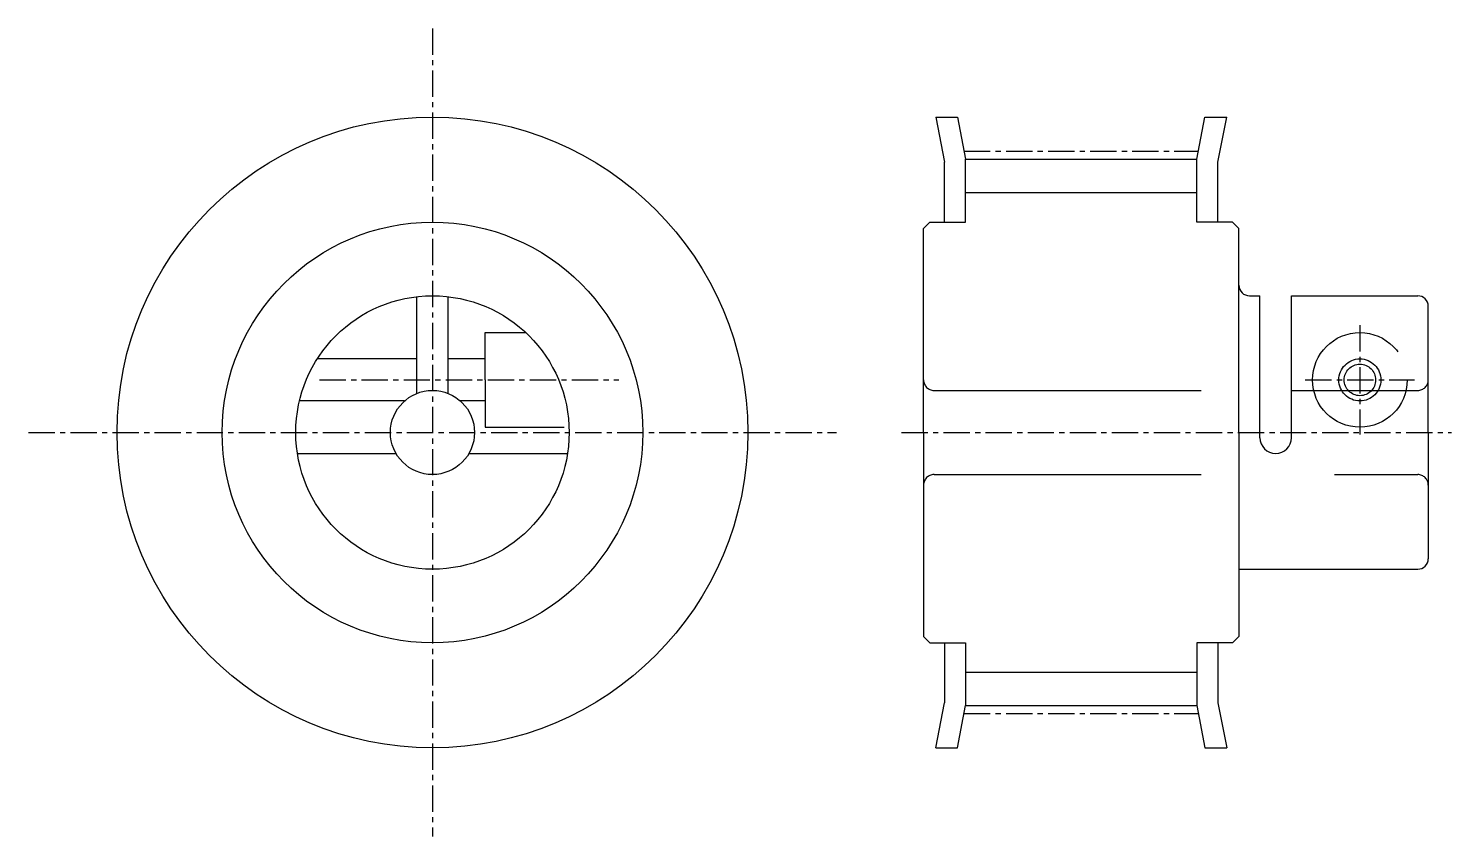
# Model space of a CAD drawing. Extents: x -286 to -178, y -61 to 52.
# Drawn here: x -245.4 to -177.8, y 13.9 to 52.3 of the extents above; entities outside this region: 2.
import ezdxf

# ---------------------------------------------------------------- set-up
doc = ezdxf.new("R2010")
doc.units = 0
doc.linetypes.add('CENTER', pattern=[2, 1.25, -0.25, 0.25, -0.25])
doc.linetypes.add('DASHED', pattern=[19.05, 12.7, -6.35])
doc.layers.get('0').update_dxf_attribs({"linetype": 'CONTINUOUS'})
doc.layers.add('CENTER', color=1, linetype='CENTER')

msp = doc.modelspace()

# ---------------------------------------------------------------- linework, layer by layer
for p, q in [((-202.299, 48.096), (-201.264, 48.096)), ((-202.299, 48.096), (-201.883, 45.954)), ((-201.264, 48.096), (-200.883, 46.086)), ((-189.883, 46.086), (-189.503, 48.096)), ((-189.503, 48.096), (-188.467, 48.096)), ((-188.883, 45.954), (-188.467, 48.096)), ((-200.883, 46.086), (-189.883, 46.086)), ((-200.883, 43.096), (-200.883, 46.086)), ((-189.883, 43.096), (-189.883, 46.086)), ((-201.883, 43.096), (-201.883, 45.954)), ((-188.883, 43.096), (-188.883, 45.954)), ((-200.883, 44.501), (-189.883, 44.501)), ((-202.883, 42.796), (-202.583, 43.096)), ((-202.883, 33.096), (-202.883, 42.796)), ((-202.583, 43.096), (-200.883, 43.096)), ((-188.183, 43.096), (-189.883, 43.096)), ((-187.883, 42.796), (-188.183, 43.096)), ((-187.883, 33.096), (-187.883, 42.796)), ((-202.883, 33.096), (-202.883, 23.396)), ((-187.883, 33.096), (-187.883, 23.396)), ((-202.883, 23.396), (-202.583, 23.096)), ((-202.583, 23.096), (-200.883, 23.096)), ((-201.883, 23.096), (-201.883, 20.237)), ((-200.883, 23.096), (-200.883, 20.106)), ((-188.183, 23.096), (-189.883, 23.096)), ((-189.883, 23.096), (-189.883, 20.106)), ((-188.883, 23.096), (-188.883, 20.237)), ((-187.883, 23.396), (-188.183, 23.096)), ((-200.883, 21.691), (-189.883, 21.691)), ((-202.299, 18.096), (-201.883, 20.237)), ((-201.264, 18.096), (-200.883, 20.106)), ((-200.883, 20.106), (-189.883, 20.106)), ((-189.883, 20.106), (-189.503, 18.096)), ((-188.883, 20.237), (-188.467, 18.096)), ((-202.299, 18.096), (-201.264, 18.096)), ((-189.503, 18.096), (-188.467, 18.096))]:
    msp.add_line(p, q)
at = {"color": 7, "linetype": 'CONTINUOUS'}
for p, q in [((-226.986, 34.95), (-226.986, 39.558)), ((-225.486, 34.95), (-225.486, 39.558)), ((-187.383, 39.596), (-186.883, 39.596)), ((-186.883, 32.846), (-186.883, 39.596)), ((-185.383, 39.596), (-179.383, 39.596)), ((-185.383, 33.096), (-185.383, 39.596)), ((-178.883, 33.096), (-178.883, 39.096)), ((-185.383, 32.846), (-185.383, 33.096)), ((-178.883, 33.096), (-178.883, 27.096)), ((-187.883, 26.596), (-179.383, 26.596))]:
    msp.add_line(p, q, dxfattribs=at)
at = {"color": 3, "linetype": 'DASHED'}
for p, q in [((-223.736, 35.596), (-223.736, 37.846)), ((-223.736, 37.846), (-221.799, 37.846)), ((-226.986, 36.596), (-231.713, 36.596)), ((-223.736, 36.596), (-225.486, 36.596)), ((-223.736, 35.596), (-223.736, 33.346)), ((-227.559, 34.596), (-232.561, 34.596)), ((-223.736, 34.596), (-224.913, 34.596)), ((-202.383, 35.096), (-186.883, 35.096)), ((-185.383, 35.096), (-179.383, 35.096)), ((-223.736, 33.346), (-219.976, 33.346)), ((-232.659, 32.096), (-227.968, 32.096)), ((-224.504, 32.096), (-219.814, 32.096)), ((-202.383, 31.096), (-179.383, 31.096))]:
    msp.add_line(p, q, dxfattribs=at)
at = {"color": 7, "linetype": 'CONTINUOUS'}
for radius in [15, 10, 6.5, 2]:
    msp.add_circle((-226.236, 33.096), radius, dxfattribs=at)
at = {"color": 3, "linetype": 'DASHED'}
for radius in [2.25, 1, 0.75]:
    msp.add_circle((-182.133, 35.596), radius, dxfattribs=at)
at = {"color": 7, "linetype": 'CONTINUOUS'}
for centre, radius, start, end in [((-187.383, 40.096), 0.5, 180, 270), ((-179.383, 39.096), 0.5, 0, 90), ((-186.133, 32.846), 0.75, 180, 0), ((-179.383, 27.096), 0.5, 270, 0)]:
    msp.add_arc(centre, radius, start, end, dxfattribs=at)
at = {"color": 3, "linetype": 'DASHED'}
for centre, start, end in [((-202.383, 35.596), 180, 270), ((-179.383, 35.596), 270, 0), ((-202.383, 30.596), 90, 180), ((-179.383, 30.596), 0, 90)]:
    msp.add_arc(centre, 0.5, start, end, dxfattribs=at)
at = {"layer": 'CENTER', "color": 1, "linetype": 'CENTER'}
for p, q in [((-226.236, 52.309), (-226.236, 13.882)), ((-200.957, 46.466), (-189.81, 46.466)), ((-182.133, 38.196), (-182.133, 32.996)), ((-231.606, 35.596), (-217.379, 35.596)), ((-184.733, 35.596), (-179.533, 35.596)), ((-245.449, 33.096), (-207.023, 33.096)), ((-203.93, 33.096), (-177.774, 33.096)), ((-200.957, 19.726), (-189.81, 19.726))]:
    msp.add_line(p, q, dxfattribs=at)

# ---------------------------------------------------------------- texts
at = {"color": 7, "linetype": 'CONTINUOUS'}
for s, p in [('HTCPA28-S3M100-4', (-285.987, -49.998)), ('CS3M2810', (-285.987, -60.81))]:
    msp.add_text(s, height=6, dxfattribs=at).set_placement(p)

doc.saveas('drawing.dxf')
